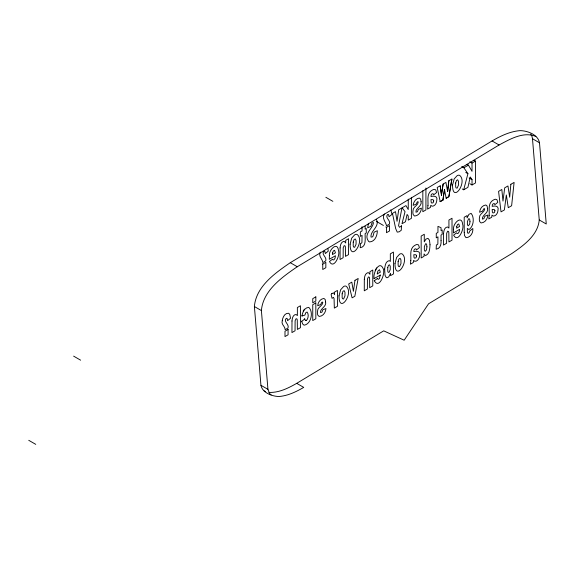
<?xml version="1.0" encoding="UTF-8"?>
<svg xmlns="http://www.w3.org/2000/svg" width="575" height="575" viewBox="0 0 575 575"><rect width="100%" height="100%" fill="white"/><g stroke="black" fill="none" stroke-linecap="round" stroke-linejoin="round"><path stroke-width="0.86" d="M377.322 273.944L377.804 271.141L379.486 269.689L380.355 272.191L377.15 273.844M380.19 275.001L379.45 278.588L378.35 279.364L377.229 278.48M448.831 180.737L447.623 191.525L448.831 180.737L451.893 179.069L448.823 196.607L446.157 198.246L448.91 196.657L451.893 179.069M443.124 184.029L441.427 195.026L443.124 184.029L445.912 182.426L447.623 191.525M442.872 200.05L444.504 189.556L442.958 200.093L440.134 201.631L442.958 200.093M301.767 315.833L302.019 315.984C302.414 312.247 304.498 307.553 308.782 307.359C313.684 311.88 311.305 324.127 304.067 325.198L302.658 323.962L301.609 321.145M320.232 252.173C318.133 256.393 322.553 258.894 322.863 262.559L325.738 260.899C327.268 257.054 320.706 254.423 323.977 251.174L324.868 251.361L325.313 253.553L328.253 251.138L327.879 248.465M302.019 315.984L304.923 315.071L305.835 312.62L307.072 312.053C308.947 314.245 308.358 318.464 306.425 320.491L305.411 320.469L304.542 318.794M462.257 188.952L463.694 189.779L467.928 173.7L463.874 167.771L461.725 166.527M368.474 223.272L367.648 227.822L370.882 226.334L371.91 223.078L373.463 222.518C373.153 228.562 362.983 233.824 368.582 241.356L369.524 241.946C375.022 241.78 377.344 235.455 377.351 230.726L374.088 232.207L373.017 236.217L372.147 237.051L371.012 237.022C370.128 230.862 380.075 226.665 376.438 219.442M384.38 213.986C381.613 218.529 385.782 221.835 386.58 225.767L389.462 224.106C390.986 220.268 384.431 217.63 387.694 214.382L388.585 214.576L389.038 216.761L391.97 214.353L390.792 209.882M375.18 270.387L376.603 267.849M303.219 310.931L304.484 309.163M301.861 321.288L304.793 318.938M374.196 280.787L377.394 278.573M530.718 134.061L531.933 136.182L532.486 138.733L539.242 219.945L546.25 223.991L539.494 142.78C538.107 134.622 527.368 130.611 519.922 130.64C509.91 131.481 500.631 135.952 492.071 140.947L290.282 262.696C275.008 273.139 256.033 286.53 254.387 306.525L260.935 385.293C262.308 392.732 272.212 396.463 279.069 396.506C287.931 395.765 296.147 391.805 303.722 387.385L296.714 383.338C288.276 388.161 278.94 392.869 268.956 392.409M535.878 136.476C523.401 131.215 509.939 139.208 499.078 144.993L297.289 266.735C282.016 277.186 263.041 290.576 261.395 310.572L267.943 389.34L269.51 393.473L271.141 394.924M296.714 383.338L383.719 330.848L404.16 340.22L428.583 303.772L511.606 253.69C523.365 245.64 537.963 235.34 539.242 219.945M463.874 167.771L468.438 165.14L472.025 171.343L472.025 163.063L475.453 161.086L475.453 182.994L472.025 184.97L469.876 183.727M440.213 201.681L437.173 187.472L440.213 185.811L441.514 195.076M322.755 264.126L325.838 262.351L325.838 267.713L322.755 269.495L322.755 264.126L322.252 263.839M386.479 227.341L389.555 225.565L389.555 230.927L386.479 232.702L386.479 227.341L385.803 226.952M463.694 189.779L467.913 187.342L470.257 176.985L472.025 179.623L472.025 184.97M374.016 278.566L380.363 275.102M305.613 320.512L306.173 320.347M264.133 390.878L265.578 391.539M532.486 138.733L539.494 142.78M492.071 140.947L499.078 144.993M474.023 160.26L475.453 161.086M469.876 161.819L472.025 163.063M467.001 164.306L468.438 165.14M465.772 172.457L467.928 173.7M469.157 177.97L472.025 179.623M440.213 185.811L441.427 195.026M376.381 221.389L383.388 225.436M325.853 197.283L332.86 201.329M290.282 262.696L297.289 266.735M254.387 306.525L261.395 310.572M260.935 385.293L267.943 389.34M73.622 356.133L80.629 360.18M28.75 440.313L35.758 444.36M374.361 280.88C379.277 289.714 385.696 273.032 383.194 268.618C379.177 259.368 372.485 274.261 374.188 278.667M444.504 189.556L446.157 198.246M425.917 188.025L425.917 209.932L422.833 211.715L422.833 190.684M411.398 197.29L411.398 218.32L408.25 220.132L408.25 216.013L407.086 214.446L405.461 221.742L401.99 223.747L405.037 211.679L402.155 207.783L405.95 205.591L408.25 209.537L408.25 199.101M365.139 226.241L365.139 229.159L366.268 228.498L366.268 232.954L365.139 233.608C364.852 238.158 366.821 246.682 360.238 247.717L360.467 243.39L361.423 243.225L361.948 242.413L362.049 235.391L360.353 236.368L360.353 231.919L362.049 230.942L362.049 226.629M464.212 232.235L464.528 235.599L465.987 237.669C470.487 237.647 473.369 232.659 472.83 228.498L469.84 230.898L469.107 232.803L468.057 233.349L467.396 232.243L467.317 228.397L468.963 229.547C473.699 226.636 474.662 217.422 471.112 213.39L468.927 214.324L467.094 217.925L467.094 215.582L464.212 217.249L464.212 232.235M441.047 240.652C441.399 244.138 440.321 248.788 436.152 249.183L436.375 244.849L437.331 244.691L437.863 243.879L437.956 236.857L436.267 237.834L436.267 233.385L437.956 232.401L437.956 226.363L441.047 227.707L441.047 230.618L442.182 229.964L442.182 234.42L441.047 235.074L441.047 240.652M291.992 321.001L291.949 332.573L295.047 330.783L295.112 320.742L296.111 318.708L297.016 319.017L297.282 320.038L297.368 329.439L300.445 327.664L300.445 305.756L297.368 307.539L297.368 315.603L296.118 314.489C292.963 314.496 292.15 318.493 291.992 321.001M340.091 247.933L340.048 259.512L343.146 257.722L343.217 247.681L344.209 245.647L345.122 245.956L345.381 246.977L345.467 256.378L348.551 254.603L348.551 238.733L345.683 240.386L345.683 242.973L344.375 241.464L343.649 241.371C340.903 242.168 340.271 245.46 340.091 247.933M364.32 279.234L364.277 290.813L367.368 289.031L367.439 278.983L368.438 276.949L369.344 277.265L369.603 278.278L369.689 287.687L372.772 285.912L372.772 270.042L369.905 271.695L369.905 274.282L368.604 272.766L367.871 272.679C365.125 273.47 364.5 276.769 364.32 279.234M430.014 244.763C429.748 248.422 429.798 253.755 425.859 255.444L425.155 255.336L424.048 253.956L424.048 256.306L421.166 257.967L421.166 236.059L424.278 234.269L424.278 241.859L425.938 239.107L427.973 238.338L429.475 240.199L430.014 244.763M443.562 233.493L443.512 245.065L446.61 243.275L446.682 233.234L447.673 231.2L448.586 231.517L448.845 232.53L448.931 241.938L452.015 240.156L452.015 218.256L448.931 220.031L448.931 228.103L447.681 226.981C444.533 226.988 443.713 230.992 443.562 233.493M384.646 269.057L385.027 275.252L386.242 277.517L387.054 277.775L388.736 276.877L390.547 273.298L390.547 275.648L393.429 273.98L393.429 252.073L390.324 253.87L390.324 261.46L389.275 260.633C385.566 261.093 384.998 266.06 384.646 269.057M339.006 295.859C338.912 314.82 354.229 293.135 346.258 286.307A5.053 2.918 -60 0 0 343.584 286.53L340.623 289.793L339.006 295.859M350.096 244.167C349.995 263.127 365.319 241.443 357.348 234.622A5.053 2.918 -60 0 0 354.667 234.837L351.713 238.1L350.096 244.167M394.989 263.537C394.896 282.498 410.212 260.813 402.248 253.985A5.053 2.918 -60 0 0 399.567 254.208L396.613 257.471L394.989 263.537M452.539 185.021C452.439 203.981 467.762 182.297 459.792 175.476A5.053 2.918 -60 0 0 457.111 175.698L454.157 178.954L452.539 185.021M410.802 260.576L410.413 264.177L413.303 262.509L413.641 260.374L414.841 261.323C417.817 261.417 419.412 258.168 419.621 255.588C420.792 251.268 416.99 250.743 413.813 251.62L414.043 249.917L414.87 248.989L416.005 248.817L416.48 249.945L419.427 247.631L418.564 244.914L416.875 244.468A10.738 6.203 -60 0 0 413.044 246.732C409.644 250.456 411.175 256.098 410.802 260.576M427.958 205.476L427.57 209.077L430.459 207.41L430.797 205.275L431.997 206.224C434.973 206.317 436.569 203.068 436.777 200.488C437.956 196.168 434.147 195.644 430.97 196.521L431.2 194.817L432.026 193.89L433.162 193.717L433.636 194.846L436.583 192.532L435.721 189.815L434.032 189.369A10.738 6.203 -60 0 0 430.201 191.633C426.801 195.356 428.339 200.998 427.958 205.476M489.167 215.33L488.786 218.931L491.675 217.264L492.006 215.122L493.213 216.078C496.189 216.164 497.777 212.923 497.993 210.342C499.165 206.022 495.355 205.498 492.178 206.375L492.416 204.671L493.242 203.744L494.378 203.564L494.852 204.693L497.799 202.386L496.937 199.669L495.247 199.223A10.738 6.203 -60 0 0 491.417 201.487C488.017 205.21 489.548 210.853 489.167 215.33M329.418 255.688L329.288 259.296L335.462 255.731L335.06 258.146L333.895 259.85L333.033 259.9L332.494 259.21L329.461 261.51C333.766 270.006 340.407 255.077 338.524 250.714C337.59 240.681 328.375 250.362 329.418 255.688M453.56 229.31L453.431 232.918L459.605 229.353L459.202 231.761L458.038 233.472L457.175 233.515L456.636 232.825L453.603 235.132C457.908 243.627 464.543 228.699 462.659 224.336C461.725 214.303 452.518 223.984 453.56 229.31M387.758 267.583L387.758 271.048L388.039 272.097L388.966 272.464L390.245 269.603L390.245 266.211L389.491 264.802L388.441 265.398L387.758 267.583M426.93 246.79L426.557 249.859L425.09 251.383L424.35 249.924L424.357 246.517L425.673 243.685L426.571 244.044L426.93 246.79M401.508 225.867L401.264 230.252L399.208 231.797L397.217 232.135L395.65 228.498L392.466 213.382L395.499 211.629L397.037 221.303L398.698 209.782L401.947 207.906L398.576 225.716L399.532 227.298L401.508 225.867M282.253 320.742C280.866 324.487 285.25 326.312 285.143 329.676L288.018 328.016C289.548 324.171 282.986 321.54 286.257 318.291L287.148 318.478L287.593 320.67L290.533 318.255L289.814 314.575L288.772 313.267C284.826 312.62 282.62 317.472 282.253 320.742M342.147 293.825L342.147 297.534L342.47 298.655L343.562 299.022L344.978 295.895L344.978 292.222L344.152 290.641L342.952 291.331L342.147 293.825M353.237 242.132L353.23 245.841L353.553 246.963L354.646 247.329L356.069 244.202L356.069 240.53L355.242 238.948L354.042 239.638L353.237 242.132M398.13 261.503L398.13 265.212L398.453 266.333L399.546 266.699L400.969 263.573L400.962 259.9L400.135 258.319L398.942 259.009L398.13 261.503M455.68 182.987L455.673 186.695L455.997 187.817L457.089 188.183L458.512 185.057L458.512 181.384L457.686 179.81L456.485 180.493L455.68 182.987M469.991 221.605L469.624 224.365L468.115 225.853L467.389 224.545L467.396 221.497L468.697 218.708L469.638 219.003L469.991 221.605M325.615 301.861C326.837 306.698 319.858 308.538 320.505 312.592L321.971 312.146L322.898 309.724L325.96 308.531C325.781 312.254 323.143 316.293 319.161 316.451L317.831 315.15A9.258 5.348 -60 0 1 317.515 311.363C317.199 307.237 322.561 306.058 322.805 302.515A1.258 0.726 -60 0 0 321.863 302.285L320.606 304.606L317.688 305.728C317.997 302.342 320.282 298.842 323.883 298.468L325.155 299.424L325.615 301.861M421.065 201.458C422.287 206.303 415.315 208.136 415.955 212.189L417.421 211.751L418.348 209.329L421.41 208.128C421.231 211.852 418.593 215.891 414.611 216.049L413.288 214.748A9.258 5.348 -60 0 1 412.965 210.96C412.649 206.842 418.011 205.656 418.255 202.112A1.258 0.726 -60 0 0 417.313 201.882L416.056 204.211L413.137 205.325C413.447 201.94 415.732 198.44 419.333 198.066L420.605 199.029L421.065 201.458M487.528 208.38C488.75 213.224 481.771 215.057 482.411 219.111L483.884 218.665L484.811 216.25L487.866 215.05C487.693 218.773 485.048 222.812 481.067 222.971L479.744 221.67A9.258 5.348 -60 0 1 479.421 217.882C479.112 213.763 484.473 212.577 484.711 209.034A1.258 0.726 -60 0 0 483.776 208.804L482.518 211.133L479.593 212.247C479.909 208.862 482.195 205.361 485.796 204.987L487.068 205.951L487.528 208.38M510.844 184.287L509.666 197.232L507.955 185.955L504.706 187.831L502.988 201.07L501.817 189.498L498.575 191.367L501.019 211.866L504.383 209.925L506.331 195.004L508.264 207.683L511.628 205.742L514.1 182.412L510.844 184.287M416.58 255.968L416.012 257.808L414.625 258.232L414 257.392L413.813 254.682L415.905 254.761L416.58 255.968M433.737 200.869L433.169 202.709L431.782 203.133L431.157 202.292L430.97 199.583L433.061 199.662L433.737 200.869M494.953 210.723L494.385 212.563L492.998 212.987L492.365 212.146L492.178 209.437L494.27 209.508L494.953 210.723M332.587 252.964L332.422 254.574L335.455 252.82L334.585 250.326L333.356 250.937L332.587 252.964M456.73 226.586L456.557 228.196L459.598 226.442L458.728 223.941L457.492 224.559L456.73 226.586M354.969 280.32L353.409 291.273L351.792 282.152L348.687 283.949L352.101 297.843L354.832 296.269L358.175 278.465L354.969 280.32M331.883 293.494L331.107 294.572L332.055 298.353L333.457 297.347L334.068 298.583L334.334 308.099L337.432 306.31L337.432 290.44L334.549 292.107L334.549 294.709L333.687 292.876L331.883 293.494M315.833 296.873L312.75 298.655L312.75 302.795L315.833 301.012L315.833 296.873M315.833 302.91L312.75 304.692L312.75 320.562L315.833 318.78L315.833 302.91M288.075 329.446L284.992 331.222L284.992 336.583L288.075 334.808L288.075 329.446"/></g></svg>
